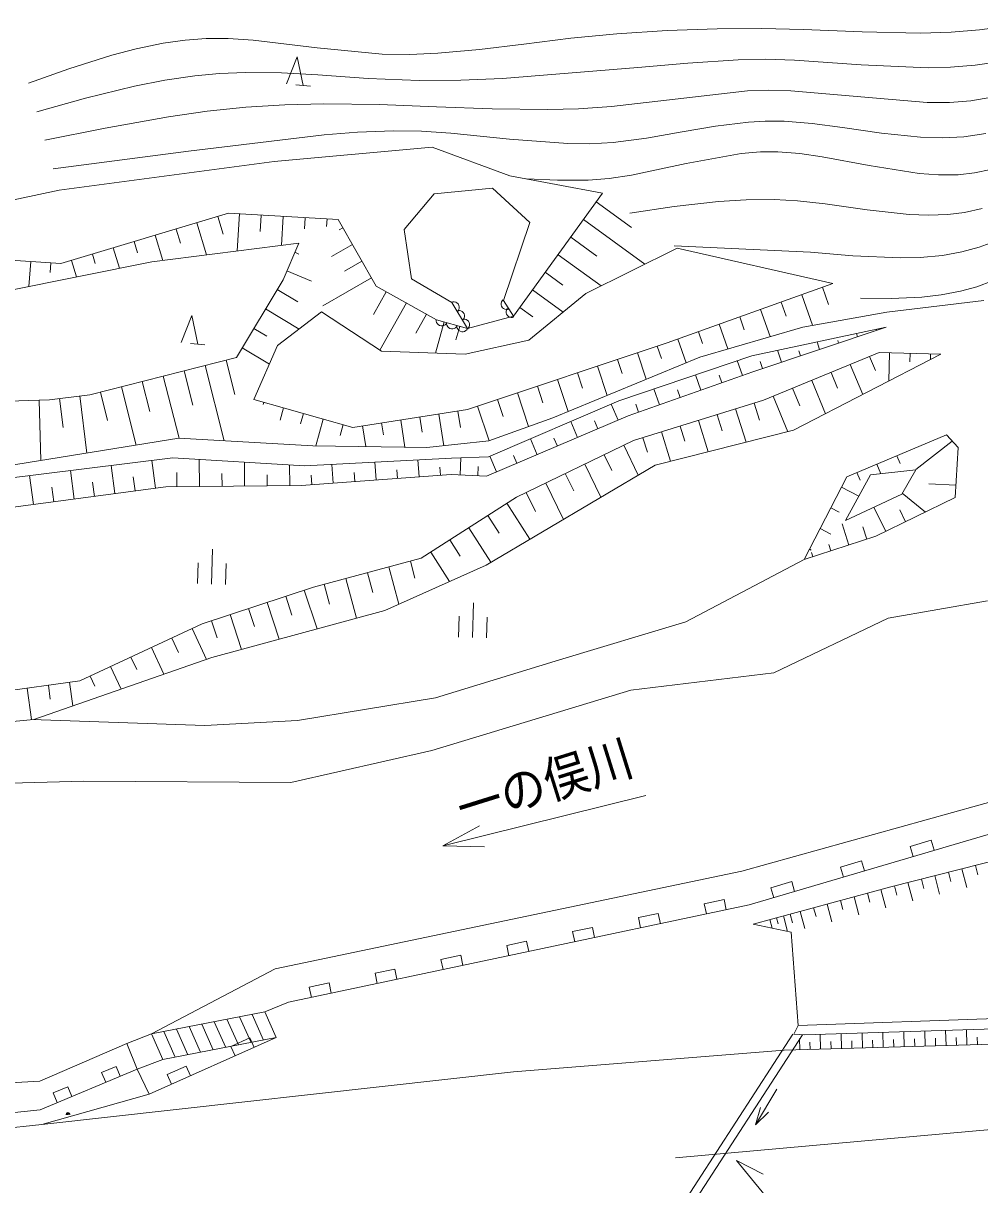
# Model space of a CAD drawing. Units: millimetres, scale not verified. Extents: x 40000 to 680000, y 20000 to 380000.
# Drawn here: x 360096 to 394408, y 292004 to 333655 of the extents above; entities that cross this region are included whole.
import ezdxf
from ezdxf.enums import TextEntityAlignment as Align

# ---------------------------------------------------------------- set-up
doc = ezdxf.new("R2010")
doc.units = ezdxf.units.MM
doc.header["$LTSCALE"] = 1000
doc.linetypes.add('CHAIN', pattern=[18.5, 12, -1.5, 3.5, -1.5])
doc.layers.add('M-BGD', color=7, linetype='Continuous', lineweight=13)
doc.layers.add('M-BMK', color=2, linetype='CHAIN', lineweight=13)
doc.styles.add('ＭＳ ゴシック', font='')
doc.styles.get('ＭＳ ゴシック').set_extended_font_data('MS Gothic')

msp = doc.modelspace()

# ---------------------------------------------------------------- linework, layer by layer
at = {"layer": 'M-BGD'}
for p, q in [((394398, 333421), (396298, 333655)), ((379743, 333122), (381392, 333278)), ((381392, 333278), (383189, 333393)), ((383189, 333393), (384988, 333457)), ((384988, 333457), (386588, 333471)), ((386588, 333471), (388088, 333434)), ((388088, 333434), (390187, 333341)), ((390187, 333341), (392287, 333301)), ((392287, 333301), (393387, 333336)), ((393387, 333336), (394398, 333421)), ((364146, 332741), (365119, 332941)), ((365119, 332941), (365901, 333049)), ((365901, 333049), (366661, 333103)), ((366661, 333103), (367450, 333102)), ((367450, 333102), (368343, 333048)), ((368343, 333048), (370637, 332772)), ((376458, 332711), (378050, 332908)), ((378050, 332908), (379743, 333122)), ((361731, 332017), (363275, 332510)), ((363275, 332510), (364146, 332741)), ((369539, 331481), (369926, 332450)), ((369926, 332450), (370136, 331427)), ((370637, 332772), (372968, 332545)), ((372968, 332545), (373967, 332534)), ((373967, 332534), (374964, 332576)), ((374964, 332576), (376458, 332711)), ((394240, 332148), (396335, 332458)), ((360288, 331502), (361731, 332017)), ((377292, 331669), (382146, 332062)), ((382146, 332062), (383940, 332225)), ((383940, 332225), (385735, 332339)), ((385735, 332339), (386733, 332363)), ((386733, 332363), (387757, 332336)), ((387757, 332336), (390155, 332168)), ((390155, 332168), (392554, 332057)), ((392554, 332057), (393353, 332074)), ((393353, 332074), (394240, 332148)), ((364093, 331398), (365171, 331612)), ((365171, 331612), (366252, 331773)), ((366252, 331773), (367141, 331858)), ((367141, 331858), (368066, 331894)), ((368066, 331894), (369361, 331873)), ((369361, 331873), (370661, 331800)), ((370661, 331800), (372466, 331675)), ((372466, 331675), (374293, 331602)), ((374293, 331602), (375794, 331610)), ((375794, 331610), (377292, 331669)), ((362335, 330965), (364093, 331398)), ((369877, 331451), (370395, 331404)), ((381203, 330675), (386077, 331228)), ((386077, 331228), (386829, 331257)), ((386829, 331257), (387626, 331234)), ((387626, 331234), (392519, 330812)), ((394083, 330872), (396269, 331247)), ((360582, 330479), (362335, 330965)), ((368082, 330641), (369477, 330726)), ((369477, 330726), (370876, 330759)), ((370876, 330759), (372880, 330737)), ((372880, 330737), (374917, 330662)), ((392519, 330812), (393317, 330814)), ((393317, 330814), (394083, 330872)), ((363039, 329894), (365306, 330299)), ((365306, 330299), (366690, 330496)), ((366690, 330496), (368082, 330641)), ((374917, 330662), (376919, 330583)), ((376919, 330583), (378918, 330558)), ((378918, 330558), (380016, 330589)), ((380016, 330589), (381203, 330675)), ((360876, 329456), (363039, 329894)), ((383735, 329756), (384923, 329958)), ((384923, 329958), (386113, 330108)), ((386113, 330108), (386709, 330148)), ((386709, 330148), (387395, 330139)), ((387395, 330139), (388391, 330059)), ((388391, 330059), (389488, 329917)), ((389488, 329917), (390885, 329716)), ((366026, 329065), (370885, 329648)), ((370885, 329648), (372082, 329744)), ((372082, 329744), (373381, 329794)), ((373381, 329794), (374380, 329782)), ((374380, 329782), (375438, 329716)), ((375438, 329716), (377535, 329500)), ((377535, 329500), (379628, 329337)), ((381257, 329381), (382447, 329535)), ((382447, 329535), (383735, 329756)), ((390885, 329716), (392281, 329572)), ((392281, 329572), (393078, 329547)), ((393078, 329547), (393831, 329582)), ((393831, 329582), (394625, 329702)), ((361171, 328432), (366026, 329065)), ((374760, 329213), (369100, 328693)), ((377554, 328184), (374760, 329213)), ((379628, 329337), (380424, 329331)), ((380424, 329331), (381257, 329381)), ((369100, 328693), (361390, 327668)), ((383880, 328627), (385849, 328984)), ((385849, 328984), (386539, 329039)), ((386539, 329039), (387164, 329040)), ((387164, 329040), (387957, 328980)), ((387957, 328980), (388752, 328868)), ((388752, 328868), (390444, 328549)), ((381909, 328207), (383880, 328627)), ((390444, 328549), (392237, 328265)), ((392237, 328265), (392932, 328217)), ((392932, 328217), (393627, 328223)), ((393627, 328223), (394215, 328291)), ((394215, 328291), (394808, 328415)), ((380879, 327560), (377554, 328184)), ((378153, 328071), (379256, 328025)), ((379256, 328025), (380355, 328030)), ((380355, 328030), (381116, 328090)), ((381116, 328090), (381909, 328207)), ((361390, 327668), (354401, 326189)), ((373762, 326255), (374835, 327533)), ((374835, 327533), (376933, 327746)), ((376933, 327746), (378270, 326510)), ((377679, 323148), (380879, 327560)), ((380650, 327245), (381915, 326327)), ((381850, 326845), (383441, 327082)), ((383441, 327082), (385035, 327265)), ((385035, 327265), (386032, 327327)), ((386032, 327327), (387031, 327333)), ((387031, 327333), (387865, 327286)), ((387865, 327286), (388867, 327173)), ((388867, 327173), (390370, 326959)), ((393856, 326873), (394499, 327011)), ((361449, 325037), (367454, 326839)), ((367079, 326726), (367270, 326088)), ((367454, 326839), (371388, 326613)), ((367848, 326816), (367771, 325490)), ((368634, 326771), (368600, 326181)), ((369421, 326726), (369362, 325693)), ((370208, 326681), (370185, 326281)), ((370994, 326636), (370979, 326369)), ((371388, 326613), (372758, 324229)), ((380193, 326614), (382394, 325018)), ((390370, 326959), (391870, 326797)), ((391870, 326797), (392567, 326774)), ((392567, 326774), (393262, 326801)), ((393262, 326801), (393856, 326873)), ((365578, 326276), (365732, 325763)), ((366328, 326501), (366674, 325350)), ((371559, 326315), (371434, 326243)), ((374018, 324490), (373762, 326255)), ((378270, 326510), (377320, 323712)), ((364076, 325825), (364197, 325423)), ((369980, 325772), (364713, 325100)), ((364827, 326051), (365098, 325149)), ((369415, 324451), (369980, 325772)), ((371902, 325719), (371152, 325288)), ((379736, 325984), (380672, 325306)), ((394389, 325623), (395170, 325909)), ((362575, 325375), (362674, 325043)), ((363326, 325600), (363546, 324866)), ((369839, 325442), (369985, 325379)), ((379279, 325354), (380821, 324236)), ((383551, 325594), (380273, 323963)), ((383444, 325673), (388337, 325443)), ((389133, 324318), (383551, 325594)), ((388337, 325443), (389859, 325320)), ((389859, 325320), (391567, 325241)), ((392268, 325258), (393065, 325331)), ((393065, 325331), (393758, 325454)), ((393758, 325454), (394389, 325623)), ((359277, 325185), (361449, 325037)), ((364713, 325100), (359537, 324065)), ((360363, 325111), (360302, 324218)), ((361087, 325062), (361063, 324713)), ((361824, 325150), (362002, 324557)), ((372244, 325123), (371619, 324763)), ((391567, 325241), (392268, 325258)), ((369557, 324781), (370433, 324406)), ((372587, 324527), (370837, 323521)), ((375472, 323635), (374018, 324490)), ((378822, 324724), (379453, 324266)), ((367746, 321670), (369415, 324451)), ((369207, 324104), (369946, 323660)), ((372758, 324229), (374917, 323023)), ((378365, 324094), (379462, 323297)), ((383200, 322195), (389133, 324318)), ((388762, 324185), (388981, 323574)), ((393719, 324042), (394306, 324207)), ((394306, 324207), (394865, 324418)), ((373118, 324028), (372659, 323205)), ((375511, 323663), (375461, 323652)), ((376029, 322707), (375472, 323635)), ((375558, 323663), (375511, 323663)), ((375612, 323649), (375558, 323663)), ((375654, 323627), (375612, 323649)), ((377249, 323659), (377237, 323603)), ((377270, 323700), (377249, 323659)), ((377302, 323740), (377270, 323700)), ((377320, 323712), (377679, 323148)), ((380273, 323963), (378231, 322287)), ((387279, 323655), (387460, 323147)), ((388020, 323920), (388413, 322824)), ((390127, 323793), (391232, 323788)), ((394556, 323708), (391070, 323294)), ((391232, 323788), (392333, 323833)), ((392333, 323833), (393028, 323911)), ((393028, 323911), (393719, 324042)), ((368789, 323408), (369990, 322688)), ((370798, 323303), (369221, 322104)), ((372942, 321894), (370798, 323303)), ((373838, 323626), (372889, 321929)), ((374557, 323224), (374177, 322544)), ((375697, 323353), (375647, 323342)), ((375692, 323594), (375654, 323627)), ((375668, 323309), (375700, 323347)), ((375725, 323539), (375692, 323594)), ((375743, 323353), (375697, 323353)), ((375700, 323347), (375722, 323388)), ((375722, 323388), (375736, 323443)), ((375736, 323490), (375725, 323539)), ((375736, 323443), (375736, 323490)), ((375798, 323340), (375743, 323353)), ((375839, 323318), (375798, 323340)), ((375878, 323285), (375839, 323318)), ((375911, 323230), (375878, 323285)), ((375922, 323181), (375911, 323230)), ((377237, 323603), (377239, 323557)), ((377239, 323557), (377251, 323508)), ((377251, 323508), (377285, 323454)), ((377285, 323454), (377325, 323422)), ((377325, 323422), (377366, 323401)), ((377366, 323401), (377422, 323389)), ((377429, 323377), (377417, 323322)), ((377417, 323322), (377418, 323275)), ((377418, 323275), (377431, 323226)), ((377422, 323389), (377468, 323390)), ((377450, 323419), (377429, 323377)), ((377431, 323226), (377465, 323172)), ((377482, 323458), (377450, 323419)), ((377468, 323390), (377517, 323402)), ((377908, 323463), (378374, 323125)), ((386537, 323389), (386885, 322418)), ((391070, 323294), (388062, 322762)), ((365758, 322201), (366146, 323171)), ((366146, 323171), (366356, 322148)), ((375195, 322944), (374879, 321829)), ((374910, 323025), (374912, 322974)), ((374912, 322974), (374924, 322929)), ((374917, 323023), (376029, 322707)), ((374924, 322929), (374952, 322880)), ((374952, 322880), (374984, 322846)), ((374984, 322846), (375025, 322817)), ((375025, 322817), (375087, 322800)), ((375087, 322800), (375138, 322802)), ((375138, 322802), (375183, 322814)), ((375183, 322814), (375232, 322842)), ((375232, 322842), (375266, 322874)), ((375266, 322874), (375294, 322915)), ((375280, 322919), (375283, 322869)), ((375283, 322869), (375295, 322824)), ((375295, 322824), (375323, 322774)), ((375637, 322769), (375665, 322810)), ((375651, 322814), (375654, 322764)), ((375883, 323044), (375833, 323033)), ((375853, 323000), (375886, 323038)), ((375929, 323044), (375883, 323044)), ((375886, 323038), (375908, 323079)), ((375908, 323079), (375922, 323134)), ((375922, 323134), (375922, 323181)), ((375984, 323031), (375929, 323044)), ((376025, 323009), (375984, 323031)), ((376064, 322976), (376025, 323009)), ((376029, 322707), (377679, 323148)), ((376097, 322921), (376064, 322976)), ((376094, 322770), (376108, 322825)), ((376108, 322872), (376097, 322921)), ((376108, 322825), (376108, 322872)), ((377465, 323172), (377504, 323140)), ((377504, 323140), (377546, 323119)), ((377546, 323119), (377601, 323107)), ((377601, 323107), (377648, 323108)), ((377648, 323108), (377697, 323121)), ((385054, 322858), (385370, 321976)), ((385796, 323124), (385961, 322660)), ((368372, 322713), (368833, 322436)), ((375323, 322774), (375354, 322740)), ((375354, 322740), (375396, 322712)), ((375396, 322712), (375458, 322695)), ((375458, 322695), (375508, 322697)), ((375508, 322697), (375553, 322709)), ((375553, 322709), (375603, 322737)), ((375603, 322737), (375637, 322769)), ((375751, 322786), (375613, 322297)), ((375654, 322764), (375666, 322719)), ((375666, 322719), (375693, 322669)), ((375693, 322669), (375725, 322635)), ((375725, 322635), (375767, 322607)), ((375767, 322607), (375829, 322589)), ((375829, 322589), (375879, 322592)), ((375879, 322592), (375924, 322604)), ((375924, 322604), (375974, 322632)), ((375974, 322632), (376008, 322663)), ((376008, 322663), (376036, 322705)), ((376039, 322690), (376072, 322729)), ((376072, 322729), (376094, 322770)), ((384312, 322593), (384462, 322174)), ((388062, 322762), (384365, 321682)), ((391051, 322756), (386230, 321734)), ((386270, 321159), (391051, 322756)), ((390027, 322414), (389988, 322531)), ((390710, 322642), (390703, 322661)), ((366097, 322171), (366615, 322125)), ((367955, 322018), (368929, 321433)), ((369221, 322104), (368372, 320158)), ((378231, 322287), (375952, 321793)), ((376031, 319801), (383200, 322195)), ((382841, 322075), (382991, 321627)), ((383571, 322328), (383874, 321480)), ((388661, 321958), (388570, 322230)), ((389344, 322186), (389311, 322283)), ((362488, 320334), (367746, 321670)), ((367371, 321575), (367684, 320340)), ((375952, 321793), (372942, 321894)), ((384365, 321682), (379090, 319507)), ((381408, 321597), (381574, 321098)), ((386230, 321734), (381455, 320112)), ((382125, 321836), (382441, 320889)), ((385898, 321027), (385710, 321557)), ((390801, 321850), (386650, 320134)), ((387295, 321501), (387152, 321929)), ((387726, 319059), (393010, 321787)), ((387978, 321730), (387919, 321905)), ((390455, 321707), (390666, 321197)), ((393010, 321787), (390801, 321850)), ((391169, 321840), (391140, 320821)), ((391906, 321819), (391897, 321513)), ((392642, 321798), (392636, 321594)), ((365868, 321193), (366182, 319961)), ((366619, 321384), (367306, 318683)), ((380691, 321357), (381040, 320311)), ((381798, 319574), (386270, 321159)), ((386612, 321273), (386527, 321526)), ((389071, 321135), (389307, 320566)), ((389763, 321421), (390210, 320341)), ((364366, 320811), (364641, 319730)), ((365117, 321002), (365684, 318773)), ((379257, 320878), (379639, 319734)), ((379974, 321118), (380157, 320570)), ((384407, 320499), (384212, 321048)), ((385152, 320763), (385057, 321033)), ((388379, 320849), (388875, 319652)), ((361036, 320151), (362488, 320334)), ((362864, 320429), (363122, 319415)), ((363615, 320620), (364148, 318525)), ((377823, 320400), (378225, 319194)), ((378540, 320639), (378738, 320045)), ((382916, 319971), (382714, 320540)), ((383661, 320235), (383562, 320514)), ((387688, 320563), (387947, 319935)), ((354310, 319938), (361036, 320151)), ((360662, 320139), (360731, 317973)), ((361399, 320197), (361529, 319160)), ((362125, 320288), (362383, 318240)), ((368372, 320158), (371924, 319160)), ((368727, 320058), (368706, 319985)), ((376389, 319921), (376804, 318680)), ((381455, 320112), (376787, 318108)), ((377106, 320160), (377310, 319549)), ((381434, 319420), (381188, 319997)), ((386650, 320134), (381990, 318689)), ((382170, 319706), (382068, 319996)), ((386317, 320031), (386508, 319416)), ((386996, 320277), (387521, 319007)), ((369437, 319858), (369315, 319421)), ((370148, 319659), (370046, 319294)), ((371924, 319160), (376031, 319801)), ((374320, 319534), (374405, 318987)), ((375004, 319641), (375182, 318504)), ((375689, 319748), (375780, 319163)), ((376713, 317410), (381798, 319574)), ((376793, 318676), (379090, 319507)), ((384986, 319618), (385165, 319039)), ((385651, 319825), (386022, 318630)), ((370858, 319459), (370590, 318504)), ((371569, 319260), (371461, 318876)), ((372266, 319213), (372382, 318475)), ((372951, 319320), (373018, 318892)), ((373635, 319427), (373788, 318452)), ((379982, 318801), (379738, 319375)), ((380708, 319110), (380586, 319398)), ((382761, 317811), (387726, 319059)), ((383655, 319205), (383823, 318663)), ((384320, 319412), (384668, 318290)), ((359464, 317768), (365682, 318773)), ((365682, 318773), (370487, 318506)), ((374571, 318439), (376793, 318676)), ((381990, 318689), (377790, 316659)), ((378529, 318183), (378287, 318752)), ((379255, 318492), (379134, 318778)), ((382323, 318793), (382486, 318268)), ((382989, 318999), (383314, 317950)), ((393215, 318896), (389644, 317389)), ((393423, 318669), (392110, 317651)), ((393631, 318442), (393215, 318896)), ((370487, 318506), (374571, 318439)), ((381640, 318520), (382156, 317453)), ((393631, 318442), (393522, 316646)), ((365466, 318073), (356629, 316980)), ((364841, 316978), (364709, 317980)), ((370183, 317783), (365466, 318073)), ((366420, 317039), (366409, 318015)), ((368038, 317057), (368029, 317916)), ((369657, 317074), (369649, 317816)), ((375459, 318059), (370183, 317783)), ((371216, 317163), (371167, 317835)), ((372756, 317276), (372709, 317915)), ((374295, 317388), (374251, 317996)), ((376787, 318108), (375459, 318059)), ((375765, 317457), (375796, 318071)), ((376697, 314222), (382761, 317811)), ((377076, 317564), (376836, 318129)), ((377802, 317874), (377682, 318157)), ((380240, 317843), (380813, 316658)), ((380940, 318182), (381213, 317619)), ((390715, 317842), (390859, 317500)), ((391429, 318143), (391546, 317866)), ((360462, 316402), (360326, 317437)), ((361922, 316594), (361787, 317618)), ((363381, 316786), (363248, 317799)), ((364111, 316882), (364045, 317386)), ((365610, 317030), (365605, 317548)), ((367229, 317048), (367224, 317507)), ((368848, 317065), (368843, 317466)), ((370062, 317079), (375450, 317473)), ((370447, 317107), (370421, 317451)), ((371986, 317219), (371962, 317547)), ((373525, 317332), (373503, 317644)), ((375065, 317445), (375043, 317740)), ((375450, 317473), (376713, 317410)), ((376397, 317426), (376414, 317760)), ((379540, 317505), (379841, 316883)), ((389644, 317389), (388103, 314421)), ((389589, 315823), (390486, 317459)), ((390001, 317540), (390116, 317267)), ((390486, 317459), (392112, 317638)), ((392112, 317638), (391610, 316765)), ((356449, 315874), (365206, 317026)), ((361192, 316498), (361124, 317013)), ((362651, 316690), (362585, 317199)), ((365206, 317026), (370062, 317079)), ((378840, 317167), (379470, 315863)), ((389451, 317018), (390069, 316698)), ((393549, 317095), (392586, 317140)), ((377790, 316659), (374373, 314470)), ((378140, 316828), (378469, 316147)), ((389589, 315823), (391610, 316765)), ((393522, 316646), (390680, 315258)), ((392456, 316125), (391622, 316806)), ((377448, 316440), (378272, 315154)), ((389066, 316276), (389366, 316120)), ((391035, 315432), (390611, 316300)), ((391746, 315779), (391537, 316206)), ((376765, 316002), (377169, 315372)), ((376081, 315564), (376874, 314327)), ((388680, 315534), (389069, 315333)), ((389713, 314944), (389466, 315707)), ((390358, 315154), (390213, 315600)), ((375398, 315126), (375768, 314549)), ((390680, 315258), (388103, 314421)), ((389069, 314735), (388995, 314964)), ((366885, 314796), (366849, 313546)), ((374373, 314470), (370509, 313435)), ((374714, 314689), (375388, 313637)), ((388295, 314792), (388360, 314759)), ((388425, 314526), (388375, 314678)), ((366371, 314310), (366349, 313561)), ((367370, 314282), (367349, 313532)), ((373064, 312597), (376697, 314222)), ((373213, 314159), (373571, 312824)), ((373986, 314366), (374148, 313760)), ((388103, 314421), (383860, 312187)), ((371668, 313745), (372049, 312320)), ((372441, 313952), (372631, 313242)), ((370509, 313435), (366519, 312118)), ((370176, 313325), (370635, 311935)), ((370895, 313538), (371086, 312824)), ((368846, 312886), (369282, 311566)), ((369511, 313106), (369735, 312428)), ((376249, 312875), (376213, 311625)), ((391123, 312319), (394687, 312946)), ((366858, 310905), (373064, 312597)), ((367516, 312447), (367929, 311197)), ((368181, 312667), (368393, 312024)), ((375735, 312389), (375713, 311640)), ((366519, 312118), (362131, 310076)), ((366852, 312228), (367052, 311621)), ((376734, 312361), (376713, 311611)), ((383860, 312187), (379330, 310832)), ((387020, 310364), (391123, 312319)), ((365422, 311608), (365663, 311091)), ((366153, 311948), (366669, 310840)), ((364691, 311268), (365137, 310308)), ((360471, 308689), (366858, 310905)), ((363960, 310927), (364165, 310485)), ((379330, 310832), (374884, 309462)), ((363228, 310587), (363605, 309777)), ((381894, 309742), (387020, 310364)), ((362131, 310076), (358350, 309558)), ((360997, 309921), (361066, 309420)), ((361753, 310025), (361870, 309175)), ((362497, 310247), (362668, 309879)), ((360241, 309817), (360396, 308682)), ((374750, 307574), (381894, 309742)), ((374884, 309462), (369930, 308648)), ((357862, 308439), (360471, 308689)), ((366615, 308472), (360396, 308682)), ((369930, 308648), (366615, 308472)), ((406160, 307953), (386139, 302038)), ((369696, 306428), (374750, 307574)), ((385875, 303253), (397773, 306568)), ((357794, 306364), (362264, 306474)), ((362264, 306474), (369696, 306428)), ((382423, 305964), (375145, 304152)), ((375145, 304152), (376457, 304878)), ((391214, 302688), (398955, 304647)), ((375145, 304152), (376645, 304125)), ((391914, 304135), (392665, 304357)), ((391914, 304135), (392020, 303776)), ((392665, 304357), (392771, 303997)), ((369137, 299742), (385875, 303253)), ((389412, 303396), (390162, 303618)), ((389412, 303396), (389518, 303036)), ((390162, 303618), (390269, 303258)), ((393767, 303334), (393938, 302661)), ((394252, 303457), (394338, 303119)), ((386909, 302656), (387660, 302878)), ((387660, 302878), (387766, 302519)), ((391829, 302844), (392002, 302180)), ((392313, 302966), (392398, 302632)), ((392798, 303089), (392968, 302419)), ((393283, 303212), (393368, 302876)), ((386276, 301348), (391214, 302688)), ((386909, 302656), (387015, 302297)), ((390378, 302461), (390466, 302136)), ((390861, 302592), (391032, 301935)), ((391344, 302721), (391430, 302392)), ((386139, 302038), (369606, 298548)), ((384527, 302081), (385235, 302230)), ((384527, 302081), (384604, 301714)), ((385235, 302230), (385313, 301864)), ((388930, 302068), (389102, 301437)), ((389413, 302199), (389500, 301880)), ((389896, 302330), (390070, 301686)), ((382165, 301582), (382873, 301732)), ((382165, 301582), (382242, 301215)), ((382873, 301732), (382951, 301365)), ((387121, 301577), (387180, 301361)), ((387362, 301643), (387513, 301086)), ((387603, 301708), (387687, 301401)), ((387965, 301807), (388133, 301188)), ((388448, 301938), (388533, 301625)), ((379803, 301084), (380511, 301233)), ((380511, 301233), (380589, 300866)), ((386276, 301348), (387636, 301060)), ((386880, 301512), (386964, 301203)), ((377441, 300585), (378149, 300735)), ((378149, 300735), (378227, 300368)), ((379803, 301084), (379880, 300717)), ((387636, 301060), (387898, 297716)), ((377441, 300585), (377518, 300218)), ((375079, 300087), (375787, 300236)), ((375079, 300087), (375156, 299720)), ((375787, 300236), (375865, 299869)), ((364699, 297415), (369137, 299742)), ((372717, 299588), (373425, 299738)), ((372717, 299588), (372794, 299221)), ((373425, 299738), (373503, 299371)), ((370355, 299090), (371064, 299239)), ((370355, 299090), (370432, 298723)), ((371064, 299239), (371141, 298872)), ((369606, 298548), (368765, 298199)), ((364699, 297415), (368765, 298199)), ((366950, 297850), (367360, 296929)), ((367404, 297937), (367813, 297016)), ((367858, 298024), (368267, 297104)), ((368311, 298112), (368720, 297191)), ((368765, 298199), (369174, 297279)), ((368765, 298199), (369174, 297279)), ((401839, 298203), (387898, 297716)), ((402107, 297816), (388117, 297381)), ((363815, 297075), (364699, 297415)), ((364699, 297415), (365107, 296495)), ((364699, 297415), (365107, 296495)), ((365136, 297500), (365545, 296579)), ((365590, 297587), (365999, 296667)), ((366043, 297675), (366452, 296754)), ((366497, 297762), (366906, 296841)), ((387704, 297402), (382973, 290121)), ((387734, 297400), (387898, 297716)), ((387734, 297400), (388117, 297381)), ((388699, 296865), (388683, 297398)), ((389449, 296887), (389433, 297422)), ((390198, 296909), (390183, 297445)), ((390948, 296932), (390932, 297468)), ((391698, 296954), (391682, 297492)), ((392447, 296976), (392432, 297515)), ((393197, 296998), (393181, 297538)), ((393947, 297020), (393931, 297561)), ((363815, 297075), (360687, 295722)), ((363815, 297075), (364185, 296152)), ((369174, 297279), (364616, 295257)), ((365107, 296495), (369174, 297279)), ((367541, 296965), (368224, 297268)), ((368224, 297268), (368376, 296925)), ((388047, 297379), (383332, 290123)), ((387387, 296827), (400738, 297219)), ((387949, 296843), (387938, 297245)), ((388324, 296854), (388316, 297121)), ((389074, 296876), (389066, 297143)), ((389824, 296898), (389816, 297166)), ((390573, 296921), (390565, 297189)), ((391323, 296943), (391315, 297211)), ((392073, 296965), (392065, 297234)), ((392822, 296987), (392814, 297257)), ((393572, 297009), (393564, 297279)), ((394322, 297031), (394314, 297302)), ((367541, 296965), (367693, 296622)), ((387387, 296827), (377677, 296050)), ((364185, 296152), (360705, 294694)), ((362909, 296024), (363431, 296243)), ((363431, 296243), (363576, 295897)), ((364185, 296152), (365107, 296495)), ((364185, 296152), (364616, 295257)), ((365262, 295954), (365945, 296257)), ((365945, 296257), (366097, 295914)), ((360761, 294160), (377677, 296050)), ((362909, 296024), (363054, 295679)), ((365262, 295954), (365414, 295611)), ((352166, 295231), (360687, 295722)), ((361169, 295295), (361691, 295514)), ((361691, 295514), (361836, 295168)), ((387132, 295437), (386358, 294152)), ((360761, 294160), (364616, 295257)), ((361169, 295295), (361314, 294950)), ((360705, 294694), (352244, 293835)), ((386358, 294152), (386538, 294777)), ((386358, 294152), (386826, 294603)), ((360761, 294160), (352395, 293322)), ((385684, 292876), (400802, 274415)), ((385684, 292876), (386635, 292378))]:
    msp.add_line(p, q, dxfattribs=at)
for radius in [75, 50, 25]:
    msp.add_arc((361705, 294515), radius, 5.6498, 185.6498, dxfattribs=at)
at = {"layer": 'M-BMK'}
msp.add_line((413377, 295655), (383487, 292973), dxfattribs=at)

# ---------------------------------------------------------------- texts
at = {"layer": 'M-BGD', "style": 'ＭＳ ゴシック', "width": 0.9}
msp.add_text('一の俣川', height=1320, rotation=17.384, dxfattribs=at).set_placement((378787, 306417), align=Align.MIDDLE_CENTER)

doc.saveas('drawing.dxf')
